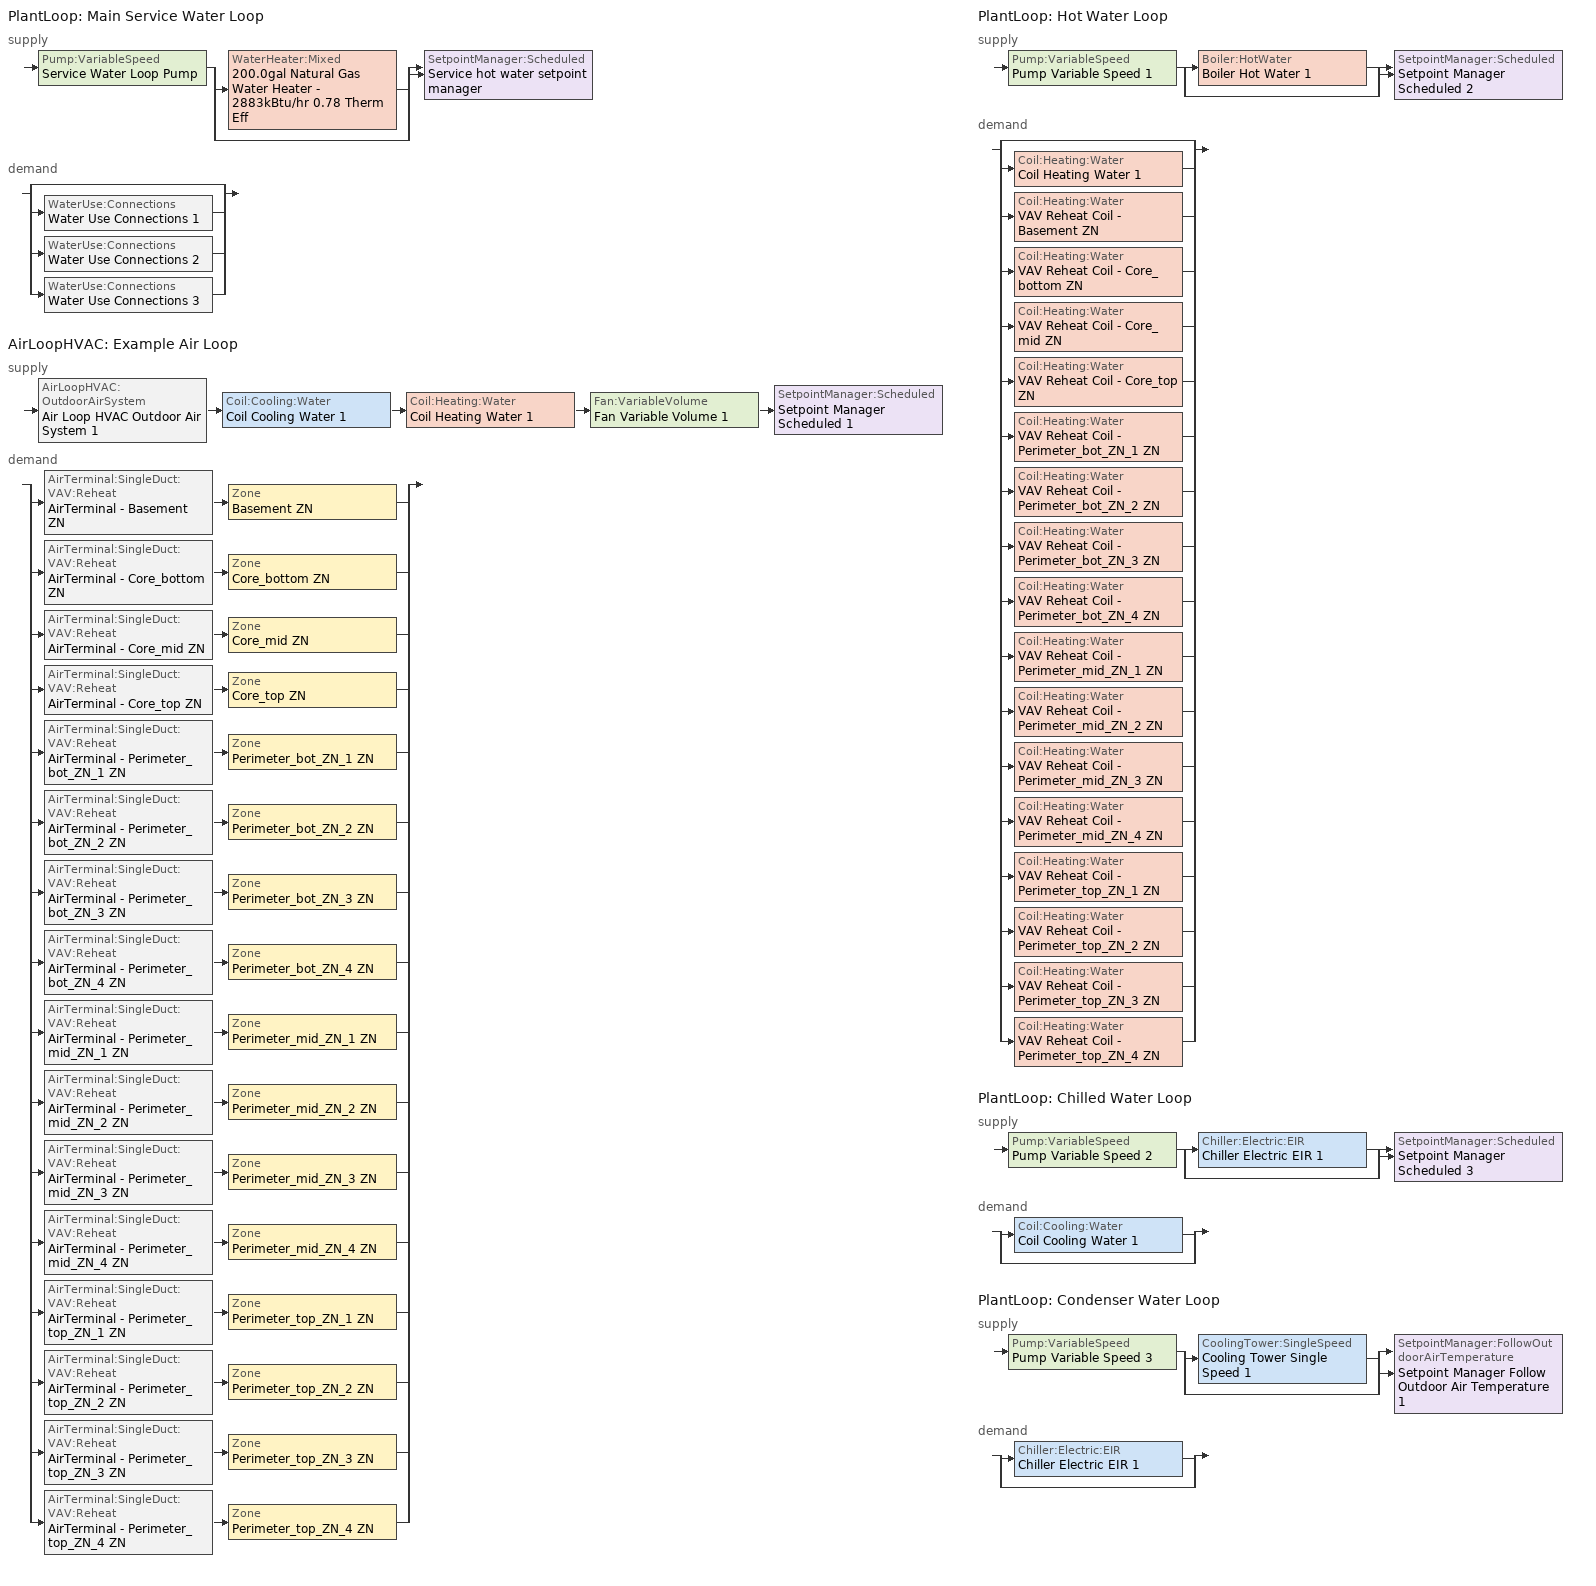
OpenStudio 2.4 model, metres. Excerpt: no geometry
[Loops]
PlantLoop 'Main Service Water Loop'
 supply: Pump:VariableSpeed 'Service Water Loop Pump' > split
  | WaterHeater:Mixed '200.0gal Natural Gas Water Heater - 2883kBtu/hr 0.78 Therm Eff'
  | bypass
  join > SetpointManager:Scheduled 'Service hot water setpoint manager'
 demand: split
  | bypass
  | WaterUse:Connections 'Water Use Connections 1'
  | WaterUse:Connections 'Water Use Connections 2'
  | WaterUse:Connections 'Water Use Connections 3'
AirLoopHVAC 'Example Air Loop'
 supply: AirLoopHVAC:OutdoorAirSystem 'Air Loop HVAC Outdoor Air System 1' > Coil:Cooling:Water 'Coil Cooling Water 1' > Coil:Heating:Water 'Coil Heating Water 1' > Fan:VariableVolume 'Fan Variable Volume 1' > SetpointManager:Scheduled 'Setpoint Manager Scheduled 1'
 demand: split
  | AirTerminal:SingleDuct:VAV:Reheat 'AirTerminal - Basement ZN' > Zone 'Basement ZN'
  | AirTerminal:SingleDuct:VAV:Reheat 'AirTerminal - Core_bottom ZN' > Zone 'Core_bottom ZN'
  | AirTerminal:SingleDuct:VAV:Reheat 'AirTerminal - Core_mid ZN' > Zone 'Core_mid ZN'
  | AirTerminal:SingleDuct:VAV:Reheat 'AirTerminal - Core_top ZN' > Zone 'Core_top ZN'
  | AirTerminal:SingleDuct:VAV:Reheat 'AirTerminal - Perimeter_bot_ZN_1 ZN' > Zone 'Perimeter_bot_ZN_1 ZN'
  | AirTerminal:SingleDuct:VAV:Reheat 'AirTerminal - Perimeter_bot_ZN_2 ZN' > Zone 'Perimeter_bot_ZN_2 ZN'
  | AirTerminal:SingleDuct:VAV:Reheat 'AirTerminal - Perimeter_bot_ZN_3 ZN' > Zone 'Perimeter_bot_ZN_3 ZN'
  | AirTerminal:SingleDuct:VAV:Reheat 'AirTerminal - Perimeter_bot_ZN_4 ZN' > Zone 'Perimeter_bot_ZN_4 ZN'
  | AirTerminal:SingleDuct:VAV:Reheat 'AirTerminal - Perimeter_mid_ZN_1 ZN' > Zone 'Perimeter_mid_ZN_1 ZN'
  | AirTerminal:SingleDuct:VAV:Reheat 'AirTerminal - Perimeter_mid_ZN_2 ZN' > Zone 'Perimeter_mid_ZN_2 ZN'
  | AirTerminal:SingleDuct:VAV:Reheat 'AirTerminal - Perimeter_mid_ZN_3 ZN' > Zone 'Perimeter_mid_ZN_3 ZN'
  | AirTerminal:SingleDuct:VAV:Reheat 'AirTerminal - Perimeter_mid_ZN_4 ZN' > Zone 'Perimeter_mid_ZN_4 ZN'
  | AirTerminal:SingleDuct:VAV:Reheat 'AirTerminal - Perimeter_top_ZN_1 ZN' > Zone 'Perimeter_top_ZN_1 ZN'
  | AirTerminal:SingleDuct:VAV:Reheat 'AirTerminal - Perimeter_top_ZN_2 ZN' > Zone 'Perimeter_top_ZN_2 ZN'
  | AirTerminal:SingleDuct:VAV:Reheat 'AirTerminal - Perimeter_top_ZN_3 ZN' > Zone 'Perimeter_top_ZN_3 ZN'
  | AirTerminal:SingleDuct:VAV:Reheat 'AirTerminal - Perimeter_top_ZN_4 ZN' > Zone 'Perimeter_top_ZN_4 ZN'
PlantLoop 'Hot Water Loop'
 supply: Pump:VariableSpeed 'Pump Variable Speed 1' > split
  | Boiler:HotWater 'Boiler Hot Water 1'
  | bypass
  join > SetpointManager:Scheduled 'Setpoint Manager Scheduled 2'
 demand: split
  | bypass
  | Coil:Heating:Water 'Coil Heating Water 1'
  | Coil:Heating:Water 'VAV Reheat Coil - Basement ZN'
  | Coil:Heating:Water 'VAV Reheat Coil - Core_bottom ZN'
  | Coil:Heating:Water 'VAV Reheat Coil - Core_mid ZN'
  | Coil:Heating:Water 'VAV Reheat Coil - Core_top ZN'
  | Coil:Heating:Water 'VAV Reheat Coil - Perimeter_bot_ZN_1 ZN'
  | Coil:Heating:Water 'VAV Reheat Coil - Perimeter_bot_ZN_2 ZN'
  | Coil:Heating:Water 'VAV Reheat Coil - Perimeter_bot_ZN_3 ZN'
  | Coil:Heating:Water 'VAV Reheat Coil - Perimeter_bot_ZN_4 ZN'
  | Coil:Heating:Water 'VAV Reheat Coil - Perimeter_mid_ZN_1 ZN'
  | Coil:Heating:Water 'VAV Reheat Coil - Perimeter_mid_ZN_2 ZN'
  | Coil:Heating:Water 'VAV Reheat Coil - Perimeter_mid_ZN_3 ZN'
  | Coil:Heating:Water 'VAV Reheat Coil - Perimeter_mid_ZN_4 ZN'
  | Coil:Heating:Water 'VAV Reheat Coil - Perimeter_top_ZN_1 ZN'
  | Coil:Heating:Water 'VAV Reheat Coil - Perimeter_top_ZN_2 ZN'
  | Coil:Heating:Water 'VAV Reheat Coil - Perimeter_top_ZN_3 ZN'
  | Coil:Heating:Water 'VAV Reheat Coil - Perimeter_top_ZN_4 ZN'
PlantLoop 'Chilled Water Loop'
 supply: Pump:VariableSpeed 'Pump Variable Speed 2' > split
  | Chiller:Electric:EIR 'Chiller Electric EIR 1'
  | bypass
  join > SetpointManager:Scheduled 'Setpoint Manager Scheduled 3'
 demand: split
  | Coil:Cooling:Water 'Coil Cooling Water 1'
  | bypass
PlantLoop 'Condenser Water Loop'
 supply: Pump:VariableSpeed 'Pump Variable Speed 3' > split
  | CoolingTower:SingleSpeed 'Cooling Tower Single Speed 1'
  | bypass
  join > SetpointManager:FollowOutdoorAirTemperature 'Setpoint Manager Follow Outdoor Air Temperature 1'
 demand: split
  | Chiller:Electric:EIR 'Chiller Electric EIR 1'
  | bypass
[Sizing:Zone] Zone Cooling Design Supply Air Temperature Input Method=SupplyAirTemperature; Zone Cooling Design Supply Air Temperature {C}=12.8; Zone Cooling Design Supply Air Temperature Difference {deltaC}=11.11; Zone Heating Design Supply Air Temperature Input Method=SupplyAirTemperature; Zone Heating Design Supply Air Temperature {C}=40; Zone Heating Design Supply Air Temperature Difference {deltaC}=11.11; Zone Cooling Design Supply Air Humidity Ratio {kg-H2O/kg-air}=0.0085; Zone Heating Design Supply Air Humidity Ratio {kg-H2O/kg-air}=0.008; Cooling Design Air Flow Method=DesignDayWithLimit; Heating Design Air Flow Method=DesignDay; Account for Dedicated Outdoor Air System=Yes; Dedicated Outdoor Air System Control Strategy=NeutralSupplyAir; Dedicated Outdoor Air Low Setpoint Temperature for Design {C}=15.5556; Dedicated Outdoor Air High Setpoint Temperature for Design {C}=18.3333
Perimeter_top_ZN_3 ZN; Perimeter_bot_ZN_3 ZN; Perimeter_mid_ZN_2 ZN; Perimeter_bot_ZN_1 ZN; Core_bottom ZN; Perimeter_bot_ZN_2 ZN; Perimeter_bot_ZN_4 ZN; Perimeter_top_ZN_2 ZN; Core_mid ZN; Perimeter_top_ZN_4 ZN; Perimeter_mid_ZN_4 ZN; Perimeter_mid_ZN_1 ZN; Basement ZN; Perimeter_mid_ZN_3 ZN; Core_top ZN; Perimeter_top_ZN_1 ZN
[Zone equipment]
Perimeter_top_ZN_3 ZN: AirTerminal - Perimeter_top_ZN_3 ZN
Perimeter_bot_ZN_3 ZN: AirTerminal - Perimeter_bot_ZN_3 ZN
Perimeter_mid_ZN_2 ZN: AirTerminal - Perimeter_mid_ZN_2 ZN
Perimeter_bot_ZN_1 ZN: AirTerminal - Perimeter_bot_ZN_1 ZN
Core_bottom ZN: AirTerminal - Core_bottom ZN
Perimeter_bot_ZN_2 ZN: AirTerminal - Perimeter_bot_ZN_2 ZN
Perimeter_bot_ZN_4 ZN: AirTerminal - Perimeter_bot_ZN_4 ZN
Perimeter_top_ZN_2 ZN: AirTerminal - Perimeter_top_ZN_2 ZN
Core_mid ZN: AirTerminal - Core_mid ZN
Perimeter_top_ZN_4 ZN: AirTerminal - Perimeter_top_ZN_4 ZN
Perimeter_mid_ZN_4 ZN: AirTerminal - Perimeter_mid_ZN_4 ZN
Perimeter_mid_ZN_1 ZN: AirTerminal - Perimeter_mid_ZN_1 ZN
Basement ZN: AirTerminal - Basement ZN
Perimeter_mid_ZN_3 ZN: AirTerminal - Perimeter_mid_ZN_3 ZN
Core_top ZN: AirTerminal - Core_top ZN
Perimeter_top_ZN_1 ZN: AirTerminal - Perimeter_top_ZN_1 ZN
[PlantLoop] Glycol Concentration=0; Plant Loop Volume {m3}=Autocalculate; Load Distribution Scheme=Optimal
Main Service Water Loop: Maximum Loop Temperature {C}=60; Minimum Loop Temperature {C}=10
Hot Water Loop: Fluid Type=Water
Chilled Water Loop; Condenser Water Loop: 
[Sizing:Plant] Sizing Option=NonCoincident; Zone Timesteps in Averaging Window=1; Coincident Sizing Factor Mode=None
Name | Loop Type | Design Loop Exit Temperature {C} | Loop Design Temperature Difference {deltaC}
Main Service Water Loop | Heating | 60 | 5
Hot Water Loop | Heating | 82 | 11
Chilled Water Loop | Cooling | 7.22 | 6.67
Condenser Water Loop | Condenser | 29.4 | 5.6
[SetpointManager:Scheduled] Control Variable=Temperature
Name | Schedule
Service hot water setpoint manager | Service Water Loop Temp - 140F
Setpoint Manager Scheduled 1 | Deck_Temperature
Setpoint Manager Scheduled 2 | Hot_Water_Temperature
Setpoint Manager Scheduled 3 | Chilled_Water_Temperature
[Pump:VariableSpeed] Pump Control Type=Intermittent; Skin Loss Radiative Fraction=0.5; Design Power Sizing Method=PowerPerFlowPerPressure; Design Electric Power per Unit Flow Rate {W/(m3/s)}=348701.1; Design Shaft Power per Unit Flow Rate per Unit Head {W-s/m3-Pa}=1.28205; Design Minimum Flow Rate Fraction=0
Name | Rated Pump Head {Pa} | Motor Efficiency
Service Water Loop Pump | 179352 | 0.825
Pump Variable Speed 1; Pump Variable Speed 2; Pump Variable Speed 3
[WaterHeater:Mixed]
200.0gal Natural Gas Water Heater - 2883kBtu/hr 0.78 Therm Eff: Tank Volume {m3}=0.757082; Setpoint Temperature Schedule=Service Water Loop Temp - 140F; Deadband Temperature Difference {deltaC}=2; Maximum Temperature Limit {C}=82.2222; Heater Control Type=Cycle; Heater Maximum Capacity {W}=845000; Heater Fuel Type=NaturalGas; Heater Thermal Efficiency=0.78; Off Cycle Parasitic Fuel Consumption Rate {W}=19.9992; Off Cycle Parasitic Fuel Type=NaturalGas; Off Cycle Parasitic Heat Fraction to Tank=0.8; On Cycle Parasitic Fuel Consumption Rate {W}=19.9992; On Cycle Parasitic Fuel Type=NaturalGas; On Cycle Parasitic Heat Fraction to Tank=0; Ambient Temperature Indicator=Schedule; Ambient Temperature Schedule=Water Heater Ambient Temp Schedule - 70F; Off Cycle Loss Coefficient to Ambient Temperature {W/K}=5.99799; On Cycle Loss Coefficient to Ambient Temperature {W/K}=5.99799; Use Side Effectiveness=1; Source Side Effectiveness=1; Use Side Design Flow Rate {m3/s}=autosize; Source Side Design Flow Rate {m3/s}=autosize; Indirect Water Heating Recovery Time {hr}=1.5
[WaterUse:Connections]
Name | Water Use Equipment Name 1
Water Use Connections 1 | Core_bottom Service Water Use 0.36gal/min
Water Use Connections 2 | Core_mid Service Water Use 0.36gal/min
Water Use Connections 3 | Core_top Service Water Use 0.36gal/min
[WaterUse:Equipment:Definition] Peak Flow Rate {m3/s}=2.2397e-05
Name | Target Temperature Schedule | Sensible Fraction Schedule | Latent Fraction Schedule
Main Service Water Use Def 0.36gal/min | Mixed Water At Faucet Temp - 140F | Fraction Sensible - 0.2 | Fraction Latent - 0.05
Main Service Water Use Def 0.36gal/min 1 | Mixed Water At Faucet Temp - 140F 1 | Fraction Sensible - 0.2 1 | Fraction Latent - 0.05 1
Main Service Water Use Def 0.36gal/min 2 | Mixed Water At Faucet Temp - 140F 2 | Fraction Sensible - 0.2 2 | Fraction Latent - 0.05 2
[WaterUse:Equipment] Flow Rate Fraction Schedule=OfficeLarge BLDG_SWH_SCH
Name | Water Use Equipment Definition | Space
Core_bottom Service Water Use 0.36gal/min | Main Service Water Use Def 0.36gal/min | Core_bottom
Core_mid Service Water Use 0.36gal/min | Main Service Water Use Def 0.36gal/min 1 | Core_mid
Core_top Service Water Use 0.36gal/min | Main Service Water Use Def 0.36gal/min 2 | Core_top
[AirLoopHVAC]
Example Air Loop: Availability Schedule=Always On Discrete; Design Supply Air Flow Rate {m3/s}=AutoSize
[Sizing:System]
Example Air Loop: Type of Load to Size On=Sensible; Design Outdoor Air Flow Rate {m3/s}=Autosize; Minimum System Air Flow Ratio=0.3; Preheat Design Temperature {C}=7; Preheat Design Humidity Ratio {kg-H2O/kg-Air}=0.008; Precool Design Temperature {C}=12.8; Precool Design Humidity Ratio {kg-H2O/kg-Air}=0.008; Central Cooling Design Supply Air Temperature {C}=12.8; Central Heating Design Supply Air Temperature {C}=12.8; Sizing Option=NonCoincident; 100% Outdoor Air in Cooling=Yes; 100% Outdoor Air in Heating=Yes; Central Cooling Design Supply Air Humidity Ratio {kg-H2O/kg-Air}=0.0085; Central Heating Design Supply Air Humidity Ratio {kg-H2O/kg-Air}=0.008; Cooling Design Air Flow Method=DesignDay; Cooling Design Air Flow Rate {m3/s}=0; Heating Design Air Flow Method=DesignDay; Heating Design Air Flow Rate {m3/s}=0; System Outdoor Air Method=ZoneSum; Zone Maximum Outdoor Air Fraction=1; Cooling Supply Air Flow Rate Per Floor Area {m3/s-m2}=0.00996765; Cooling Fraction of Autosized Cooling Supply Air Flow Rate=1; Cooling Supply Air Flow Rate Per Unit Cooling Capacity {m3/s-W}=3.94755e-05; Heating Supply Air Flow Rate Per Floor Area {m3/s-m2}=0.00996765; Heating Fraction of Autosized Heating Supply Air Flow Rate=1; Heating Fraction of Autosized Cooling Supply Air Flow Rate=1; Heating Supply Air Flow Rate Per Unit Heating Capacity {m3/s-W}=3.15882e-05; Cooling Design Capacity Method=CoolingDesignCapacity; Cooling Design Capacity {W}=autosize; Cooling Design Capacity Per Floor Area {W/m2}=234.7; Fraction of Autosized Cooling Design Capacity=1; Heating Design Capacity Method=HeatingDesignCapacity; Heating Design Capacity {W}=autosize; Heating Design Capacity Per Floor Area {W/m2}=157; Fraction of Autosized Heating Design Capacity=1; Central Cooling Capacity Control Method=OnOff
[Fan:VariableVolume]
Fan Variable Volume 1: Availability Schedule=Always On Discrete; Fan Efficiency=0.6045; Pressure Rise {Pa}=500; Maximum Flow Rate {m3/s}=Autosize; Fan Power Minimum Flow Rate Input Method=FixedFlowRate; Fan Power Minimum Flow Fraction=0; Fan Power Minimum Air Flow Rate {m3/s}=0; Motor Efficiency=0.93; Motor In Airstream Fraction=1; Fan Power Coefficient 1=0.0407599; Fan Power Coefficient 2=0.088045; Fan Power Coefficient 3=-0.0729261; Fan Power Coefficient 4=0.94374; Fan Power Coefficient 5=0
[Coil:Heating:Water] Availability Schedule=Always On Discrete
Coil Heating Water 1; VAV Reheat Coil - Basement ZN; VAV Reheat Coil - Core_bottom ZN; VAV Reheat Coil - Core_mid ZN; VAV Reheat Coil - Core_top ZN; VAV Reheat Coil - Perimeter_bot_ZN_1 ZN; VAV Reheat Coil - Perimeter_bot_ZN_2 ZN; VAV Reheat Coil - Perimeter_bot_ZN_3 ZN; VAV Reheat Coil - Perimeter_bot_ZN_4 ZN; VAV Reheat Coil - Perimeter_mid_ZN_1 ZN; VAV Reheat Coil - Perimeter_mid_ZN_2 ZN; VAV Reheat Coil - Perimeter_mid_ZN_3 ZN; VAV Reheat Coil - Perimeter_mid_ZN_4 ZN; VAV Reheat Coil - Perimeter_top_ZN_1 ZN; VAV Reheat Coil - Perimeter_top_ZN_2 ZN; VAV Reheat Coil - Perimeter_top_ZN_3 ZN; VAV Reheat Coil - Perimeter_top_ZN_4 ZN
[Coil:Cooling:Water]
Coil Cooling Water 1: Availability Schedule=Always On Discrete
[Controller:OutdoorAir]
Controller Outdoor Air 1: Minimum Outdoor Air Flow Rate {m3/s}=0; Maximum Outdoor Air Flow Rate {m3/s}=Autosize; Economizer Control Type=NoEconomizer; Economizer Control Action Type=ModulateFlow; Economizer Maximum Limit Dry-Bulb Temperature {C}=28; Economizer Maximum Limit Enthalpy {J/kg}=64000; Economizer Minimum Limit Dry-Bulb Temperature {C}=-100; Lockout Type=NoLockout; Minimum Limit Type=FixedMinimum; Controller Mechanical Ventilation=Controller Mechanical Ventilation 1; High Humidity Control=No; Heat Recovery Bypass Control Type=BypassWhenWithinEconomizerLimits
[Controller:MechanicalVentilation]
Controller Mechanical Ventilation 1: Availability Schedule=Always On Discrete; System Outdoor Air Method=ZoneSum
[AirLoopHVAC:OutdoorAirSystem]
Air Loop HVAC Outdoor Air System 1: Controller=Controller Outdoor Air 1
[Boiler:HotWater]
Boiler Hot Water 1: Efficiency Curve Temperature Evaluation Variable=LeavingBoiler; Normalized Boiler Efficiency Curve=Boiler Efficiency; Water Outlet Upper Temperature Limit {C}=99; Boiler Flow Mode=ConstantFlow; Parasitic Electric Load {W}=0; Sizing Factor=1
[Controller:WaterCoil] Minimum Actuated Flow {m3/s}=0
Name | Water Coil | Action
Controller Water Coil 1 | Coil Heating Water 1 | Normal
Controller Water Coil 2 | Coil Cooling Water 1 | Reverse
Controller Water Coil 3 | VAV Reheat Coil - Basement ZN | Normal
Controller Water Coil 4 | VAV Reheat Coil - Core_bottom ZN | Normal
Controller Water Coil 5 | VAV Reheat Coil - Core_mid ZN | Normal
Controller Water Coil 6 | VAV Reheat Coil - Core_top ZN | Normal
Controller Water Coil 7 | VAV Reheat Coil - Perimeter_bot_ZN_1 ZN | Normal
Controller Water Coil 8 | VAV Reheat Coil - Perimeter_bot_ZN_2 ZN | Normal
Controller Water Coil 9 | VAV Reheat Coil - Perimeter_bot_ZN_3 ZN | Normal
Controller Water Coil 10 | VAV Reheat Coil - Perimeter_bot_ZN_4 ZN | Normal
Controller Water Coil 11 | VAV Reheat Coil - Perimeter_mid_ZN_1 ZN | Normal
Controller Water Coil 12 | VAV Reheat Coil - Perimeter_mid_ZN_2 ZN | Normal
Controller Water Coil 13 | VAV Reheat Coil - Perimeter_mid_ZN_3 ZN | Normal
Controller Water Coil 14 | VAV Reheat Coil - Perimeter_mid_ZN_4 ZN | Normal
Controller Water Coil 15 | VAV Reheat Coil - Perimeter_top_ZN_1 ZN | Normal
Controller Water Coil 16 | VAV Reheat Coil - Perimeter_top_ZN_2 ZN | Normal
Controller Water Coil 17 | VAV Reheat Coil - Perimeter_top_ZN_3 ZN | Normal
Controller Water Coil 18 | VAV Reheat Coil - Perimeter_top_ZN_4 ZN | Normal
[Chiller:Electric:EIR]
Chiller Electric EIR 1: Reference Capacity {W}=Autosize; Reference COP {W/W}=5.5; Cooling Capacity Function of Temperature Curve=Curve Biquadratic 5; Electric Input to Cooling Output Ratio Function of Temperature Curve=Curve Biquadratic 6; Electric Input to Cooling Output Ratio Function of Part Load Ratio Curve=Curve Quadratic 3; Condenser Type=WaterCooled; Design Heat Recovery Water Flow Rate {m3/s}=0; Sizing Factor=1; Basin Heater Capacity {W/K}=0; Basin Heater Setpoint Temperature {C}=10
[CoolingTower:SingleSpeed]
Cooling Tower Single Speed 1: Design Water Flow Rate {m3/s}=autosize; Design Air Flow Rate {m3/s}=autosize; Fan Power at Design Air Flow Rate {W}=autosize; U-Factor Times Area Value at Design Air Flow Rate {W/K}=autosize; Air Flow Rate in Free Convection Regime {m3/s}=autosize; U-Factor Times Area Value at Free Convection Air Flow Rate {W/K}=autosize; Performance Input Method=UFactorTimesAreaAndDesignWaterFlowRate; Free Convection Capacity {W}=0; Basin Heater Capacity {W/K}=0; Evaporation Loss Mode=LossFactor; Evaporation Loss Factor {percent/K}=0.2; Drift Loss Percent {percent}=0.008; Blowdown Calculation Mode=ConcentrationRatio; Blowdown Concentration Ratio=3; Capacity Control=FanCycling; Number of Cells=1; Cell Control=MinimalCell; Cell Minimum  Water Flow Rate Fraction=0.33; Cell Maximum Water Flow Rate Fraction=2.5; Sizing Factor=1; Free Convection Air Flow Rate Sizing Factor=0.1; Free Convection U-Factor Times Area Value Sizing Factor=0.1; Heat Rejection Capacity and Nominal Capacity Sizing Ratio=1.25; Free Convection Nominal Capacity Sizing Factor=0.1; Design Inlet Air Dry-Bulb Temperature {C}=35; Design Inlet Air Wet-Bulb Temperature {C}=25.6; Design Approach Temperature {deltaC}=autosize; Design Range Temperature {deltaC}=autosize
[SetpointManager:FollowOutdoorAirTemperature]
Setpoint Manager Follow Outdoor Air Temperature 1: Control Variable=Temperature; Reference Temperature Type=OutdoorAirWetBulb; Offset Temperature Difference {deltaC}=1.5; Maximum Setpoint Temperature {C}=80; Minimum Setpoint Temperature {C}=6
[AirTerminal:SingleDuct:VAV:Reheat] Availability Schedule=Always On Discrete; Maximum Air Flow Rate {m3/s}=AutoSize; Zone Minimum Air Flow Input Method=Constant; Constant Minimum Air Flow Fraction=0.3; Fixed Minimum Air Flow Rate {m3/s}=0; Maximum Hot Water or Steam Flow Rate {m3/s}=AutoSize; Minimum Hot Water or Steam Flow Rate {m3/s}=0; Convergence Tolerance=0.001; Damper Heating Action=Normal; Maximum Flow per Zone Floor Area During Reheat {m3/s-m2}=AutoSize; Maximum Flow Fraction During Reheat=AutoSize; Maximum Reheat Air Temperature {C}=35; Control For Outdoor Air=No
Name | Reheat Coil
AirTerminal - Basement ZN | VAV Reheat Coil - Basement ZN
AirTerminal - Core_bottom ZN | VAV Reheat Coil - Core_bottom ZN
AirTerminal - Core_mid ZN | VAV Reheat Coil - Core_mid ZN
AirTerminal - Core_top ZN | VAV Reheat Coil - Core_top ZN
AirTerminal - Perimeter_bot_ZN_1 ZN | VAV Reheat Coil - Perimeter_bot_ZN_1 ZN
AirTerminal - Perimeter_bot_ZN_2 ZN | VAV Reheat Coil - Perimeter_bot_ZN_2 ZN
AirTerminal - Perimeter_bot_ZN_3 ZN | VAV Reheat Coil - Perimeter_bot_ZN_3 ZN
AirTerminal - Perimeter_bot_ZN_4 ZN | VAV Reheat Coil - Perimeter_bot_ZN_4 ZN
AirTerminal - Perimeter_mid_ZN_1 ZN | VAV Reheat Coil - Perimeter_mid_ZN_1 ZN
AirTerminal - Perimeter_mid_ZN_2 ZN | VAV Reheat Coil - Perimeter_mid_ZN_2 ZN
AirTerminal - Perimeter_mid_ZN_3 ZN | VAV Reheat Coil - Perimeter_mid_ZN_3 ZN
AirTerminal - Perimeter_mid_ZN_4 ZN | VAV Reheat Coil - Perimeter_mid_ZN_4 ZN
AirTerminal - Perimeter_top_ZN_1 ZN | VAV Reheat Coil - Perimeter_top_ZN_1 ZN
AirTerminal - Perimeter_top_ZN_2 ZN | VAV Reheat Coil - Perimeter_top_ZN_2 ZN
AirTerminal - Perimeter_top_ZN_3 ZN | VAV Reheat Coil - Perimeter_top_ZN_3 ZN
AirTerminal - Perimeter_top_ZN_4 ZN | VAV Reheat Coil - Perimeter_top_ZN_4 ZN
[Schedule:Ruleset]
Name | Default Day Schedule | Summer Design Day Schedule | Winter Design Day Schedule
Service Water Loop Temp - 140F | Service Water Loop Temp - 140F Default
Water Heater Ambient Temp Schedule - 70F | Water Heater Ambient Temp Schedule - 70F Default
Fraction Sensible - 0.2 | Schedule Day 21
Fraction Latent - 0.05 | Schedule Day 22
Mixed Water At Faucet Temp - 140F | Schedule Day 23
OfficeLarge BLDG_SWH_SCH | OfficeLarge BLDG_SWH_SCH Default | OfficeLarge BLDG_SWH_SCH Summer Design Day | OfficeLarge BLDG_SWH_SCH Winter Design Day
Fraction Sensible - 0.2 1 | Schedule Day 26
Fraction Latent - 0.05 1 | Schedule Day 27
Mixed Water At Faucet Temp - 140F 1 | Schedule Day 28
Fraction Sensible - 0.2 2 | Schedule Day 29
Fraction Latent - 0.05 2 | Schedule Day 30
Mixed Water At Faucet Temp - 140F 2 | Schedule Day 31
Deck_Temperature | Deck_Temperature_Default | Deck_Temperature_Summer_Design_Day | Deck_Temperature_Winter_Design_Day
Hot_Water_Temperature | Hot_Water_Temperature_Default | Hot_Water_Temperature_Summer_Design_Day | Hot_Water_Temperature_Winter_Design_Day
Chilled_Water_Temperature | Chilled_Water_Temperature_Default | Chilled_Water_Temperature_Summer_Design_Day | Chilled_Water_Temperature_Winter_Design_Day
[Schedule:Day]
Service Water Loop Temp - 140F Default; Schedule Day 23; Schedule Day 28; Schedule Day 31: 24, 0, 60
Water Heater Ambient Temp Schedule - 70F Default: 24, 0, 21.1111
Schedule Day 21; Schedule Day 26; Schedule Day 29: 24, 0, 0.2
Schedule Day 22; Schedule Day 27; Schedule Day 30: 24, 0, 0.05
OfficeLarge BLDG_SWH_SCH Default: 6, 0, 0, 7, 0, 0.07, 11, 0, 0.04, 13, 0, 0.06, 14, 0, 0.09, 15, 0, 0.06, 21, 0, 0.04, 22, 0, 0.07, 24, 0, 0.04
OfficeLarge BLDG_SWH_SCH Summer Design Day; OfficeLarge BLDG_SWH_SCH SmrDsn|Wkdy Day: 6, 0, 0, 7, 0, 0.07, 8, 0, 0.19, 9, 0, 0.35, 10, 0, 0.38, 11, 0, 0.39, 12, 0, 0.47, 13, 0, 0.57, 14, 0, 0.54, 15, 0, 0.34, 16, 0, 0.33, 17, 0, 0.44, 18, 0, 0.26, 19, 0, 0.21, 20, 0, 0.15, 21, 0, 0.17, 22, 0, 0.08, 24, 0, 0.05
OfficeLarge BLDG_SWH_SCH Winter Design Day; OfficeLarge BLDG_SWH_SCH WntrDsn|Sat Day: 6, 0, 0, 7, 0, 0.07, 8, 0, 0.11, 9, 0, 0.15, 10, 0, 0.21, 11, 0, 0.19, 12, 0, 0.23, 13, 0, 0.2, 14, 0, 0.19, 15, 0, 0.15, 16, 0, 0.13, 17, 0, 0.14, 21, 0, 0.07, 22, 0, 0.09, 24, 0, 0.05
Deck_Temperature_Default; Deck_Temperature_Summer_Design_Day; Deck_Temperature_Winter_Design_Day: 24, 0, 12.8
Hot_Water_Temperature_Default; Hot_Water_Temperature_Summer_Design_Day; Hot_Water_Temperature_Winter_Design_Day: 24, 0, 67
Chilled_Water_Temperature_Default; Chilled_Water_Temperature_Summer_Design_Day; Chilled_Water_Temperature_Winter_Design_Day: 24, 0, 6.7
[Schedule:Rule] Schedule Ruleset=OfficeLarge BLDG_SWH_SCH; Date Specification Type=DateRange; Start Month=1; Start Day=1; End Month=12; End Day=31
Name | Rule Order | Day Schedule | Apply Monday | Apply Tuesday | Apply Wednesday | Apply Thursday | Apply Friday | Apply Saturday
Schedule Rule 18 | 1 | OfficeLarge BLDG_SWH_SCH SmrDsn|Wkdy Day | Yes | Yes | Yes | Yes | Yes
Schedule Rule 19 | 0 | OfficeLarge BLDG_SWH_SCH WntrDsn|Sat Day |  |  |  |  |  | Yes
[Curve:Biquadratic]
Name | Coefficient1 Constant | Coefficient2 x | Coefficient3 x**2 | Coefficient4 y | Coefficient5 y**2 | Coefficient6 x*y | Minimum Value of x | Maximum Value of x | Minimum Value of y | Maximum Value of y | Input Unit Type for X | Input Unit Type for Y | Output Unit Type
Boiler Efficiency | 1 | 0 | 0 | 0 | 0 | 0 | 0 | 1 | 0 | 1 | Dimensionless | Dimensionless | Dimensionless
Curve Biquadratic 5 | 0.258 | 0.0389 | -0.000217 | 0.0469 | -0.000943 | -0.000343 | 5 | 10 | 24 | 35
Curve Biquadratic 6 | 0.934 | -0.0582 | 0.0045 | 0.00243 | 0.000486 | -0.00122 | 5 | 10 | 24 | 35
[Curve:Quadratic]
Curve Quadratic 3: Coefficient1 Constant=0.222903; Coefficient2 x=0.313387; Coefficient3 x**2=0.46371; Minimum Value of x=0; Maximum Value of x=1
[Schedule:Constant]
Always On Discrete: Value=1
